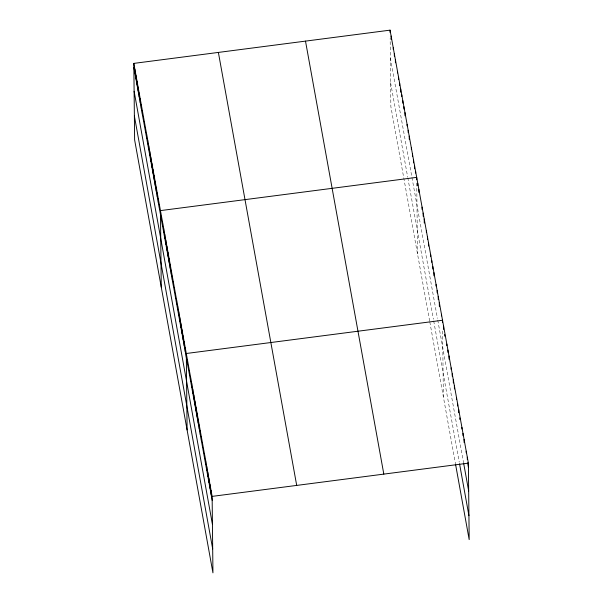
<?xml version="1.0" encoding="UTF-8"?>
<svg xmlns="http://www.w3.org/2000/svg" width="603" height="603" viewBox="0 0 603 603"><rect width="100%" height="100%" fill="white"/><g stroke="black" fill="none" stroke-linecap="round" stroke-linejoin="round"><path stroke-width="0.45" stroke-dasharray="3.02 2.26" d="M390.352 58.054L411.653 175.827M411.962 177.508L437.439 318.392M437.748 320.087L463.594 462.976M390.608 82.701L407.651 176.92M407.801 177.757L433.391 319.221M433.7 320.924L459.237 462.109M429.645 321.03L390.865 106.618L390.149 38.404M429.796 321.874L455.491 463.911M442.647 331.07L443.333 396.721M416.748 183.056L417.487 253.833"/><path stroke-width="0.9" d="M133.821 63.39L212.135 496.382L212.942 572.85L134.62 139.858L133.821 63.39L390.058 30.15L468.38 463.142L469.179 539.61L455.642 464.762M212.135 496.382L468.38 463.142M467.649 462.87L468.418 467.121M463.752 463.828L468.674 491.046M459.546 463.805L468.93 515.686M305.502 41.117L383.817 474.109M218.376 52.423L296.699 485.415M133.858 67.37L212.181 500.362M134.115 91.294L212.429 524.286M134.371 115.942L212.686 548.926M467.302 457.187L467.325 459.576M466.225 451.232L466.24 452.83M464.069 439.323L464.106 442.512M462.998 433.376L463.021 435.765M461.921 427.421L461.936 429.012M459.788 417.902L459.803 419.492M458.687 409.558L458.717 412.746M457.609 403.603L457.639 405.992M456.531 397.648L456.554 399.246M454.383 385.747L454.413 388.927M453.305 379.792L453.335 382.973M452.227 373.837L452.25 376.227M451.15 367.883L451.165 369.473M448.994 355.974L449.031 359.162M447.916 350.019L447.946 352.408M446.838 344.072L446.861 345.662M444.713 334.552L444.728 336.142M443.612 326.208L443.642 329.396M442.557 322.643L442.534 320.253L186.297 353.494L187.096 429.962M441.456 314.299L441.471 315.897M439.301 302.397L439.346 306.377M438.23 296.442L438.26 299.623M437.152 290.488L437.175 292.877M436.075 284.533L436.09 286.124M433.919 272.624L433.949 275.812M432.841 266.669L432.864 269.059M431.763 260.715L431.778 262.313M430.685 254.768L430.708 256.358M428.537 242.858L428.567 246.039M427.459 236.904L427.482 239.293M426.381 230.949L426.396 232.539M424.226 219.04L424.271 223.027M423.148 213.085L423.185 216.273M422.07 207.138L422.1 209.527M418.844 189.274L418.874 192.463M417.766 183.32L417.789 185.709M416.711 179.754L416.688 177.365L160.451 210.605L161.25 287.073M415.625 171.478L415.64 173.069M414.555 165.591L414.593 168.772M413.492 159.705L413.53 162.885M412.429 153.81L412.452 156.2M411.367 147.923L411.382 149.514M409.233 136.15L409.264 139.331M408.171 130.256L408.193 132.645M407.1 124.369L407.115 125.959M404.975 112.595L405.005 115.776M403.904 106.701L403.935 109.09M402.842 100.814L402.864 103.203M401.779 94.927L401.794 96.518M400.709 89.04L400.746 92.221M399.646 83.146L399.668 85.536M398.583 77.259L398.606 79.649M397.513 71.373L397.535 72.963M395.387 59.591L395.417 62.78M394.324 53.705L394.347 56.094M393.254 47.818L393.269 49.408M391.128 36.037L391.159 39.225M390.058 30.15L390.088 32.539M211.065 490.427L211.103 494.407M209.987 484.473L210.025 488.453M208.909 478.518L208.947 482.506M207.831 472.564L207.877 476.551M206.754 466.616L206.799 470.596M205.676 460.662L205.721 464.642M204.598 454.707L204.643 458.687M203.528 448.753L203.565 452.732M202.45 442.798L202.487 446.778M201.372 436.843L201.41 440.831M200.294 430.889L200.332 434.876M199.216 424.942L199.261 428.921M198.138 418.987L198.183 422.967M197.06 413.032L197.106 417.012M195.983 407.078L196.028 411.058M194.912 401.123L194.95 405.103M193.834 395.169L193.872 399.148M192.756 389.214L192.794 393.201M191.679 383.259L191.716 387.247M190.601 377.312L190.646 381.292M189.523 371.358L189.568 375.337M188.445 365.403L188.49 369.383M187.367 359.448L187.412 363.428M185.219 347.539L185.257 351.526M184.141 341.584L184.179 345.572M183.063 335.637L183.101 339.617M181.985 329.683L182.031 333.663M180.908 323.728L180.953 327.708M179.83 317.773L179.875 321.753M178.752 311.819L178.797 315.799M177.681 305.864L177.719 309.844M176.604 299.91L176.641 303.897M175.526 293.955L175.563 297.942M174.448 288.008L174.493 291.988M173.37 282.053L173.415 286.033M172.292 276.099L172.337 280.078M171.214 270.144L171.26 274.124M170.144 264.189L170.182 268.169M169.066 258.235L169.104 262.222M167.988 252.28L168.026 256.267M166.91 246.326L166.948 250.313M165.833 240.378L165.878 244.358M164.755 234.424L164.8 238.404M163.677 228.469L163.722 232.449M162.599 222.515L162.644 226.494M161.529 216.56L161.566 220.54M159.38 204.719L159.426 208.698M158.318 198.832L158.363 202.812M157.255 192.945L157.293 196.925M156.185 187.051L156.23 191.038M155.122 181.164L155.167 185.144M154.059 175.277L154.097 179.257M152.989 169.39L153.034 173.37M151.926 163.496L151.971 167.483M150.863 157.609L150.901 161.589M149.8 151.722L149.838 155.702M148.73 145.836L148.775 149.815M147.667 139.941L147.705 143.929M146.604 134.054L146.642 138.034M145.534 128.168L145.579 132.147M144.471 122.281L144.516 126.261M143.408 116.387L143.446 120.374M142.338 110.5L142.383 114.48M141.275 104.613L141.321 108.593M140.213 98.726L140.25 102.706M139.142 92.832L139.187 96.819M138.079 86.945L138.125 90.925M137.017 81.058L137.054 85.038M135.946 75.171L135.992 79.151M134.884 69.277L134.929 73.264"/></g></svg>
